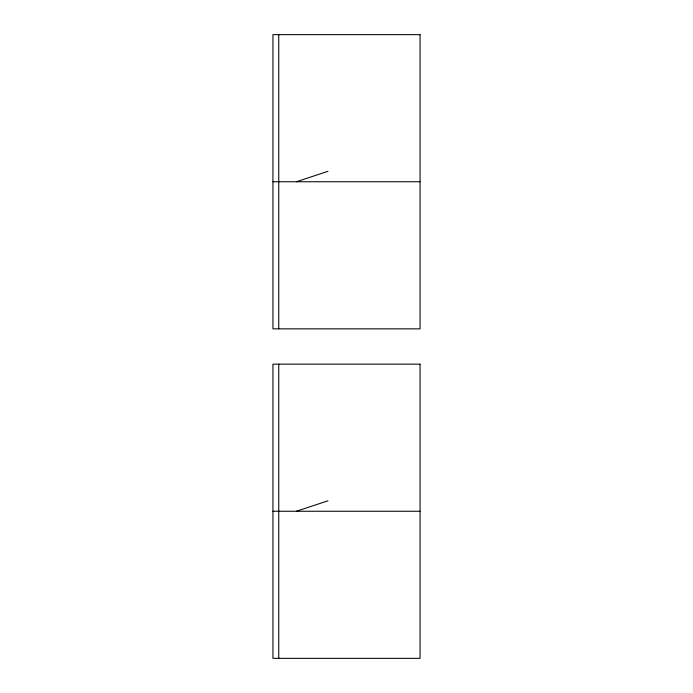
<?xml version="1.0" encoding="UTF-8"?>
<svg xmlns="http://www.w3.org/2000/svg" width="693" height="693" viewBox="0 0 693 693"><rect width="100%" height="100%" fill="white"/><g stroke="black" fill="none" stroke-linecap="round" stroke-linejoin="round"><path stroke-width="1.04" d="M296.448 181.748L327.962 171.301M296.448 511.252L327.962 500.796M272.947 181.748L420.053 181.748M272.947 511.252L420.053 511.252M278.759 34.65L278.759 328.846M278.759 364.154L278.759 658.35M420.053 34.65L272.947 34.65L272.947 328.846L420.053 328.846L420.053 34.65M420.053 364.154L272.947 364.154L272.947 658.35L420.053 658.35L420.053 364.154"/></g></svg>
